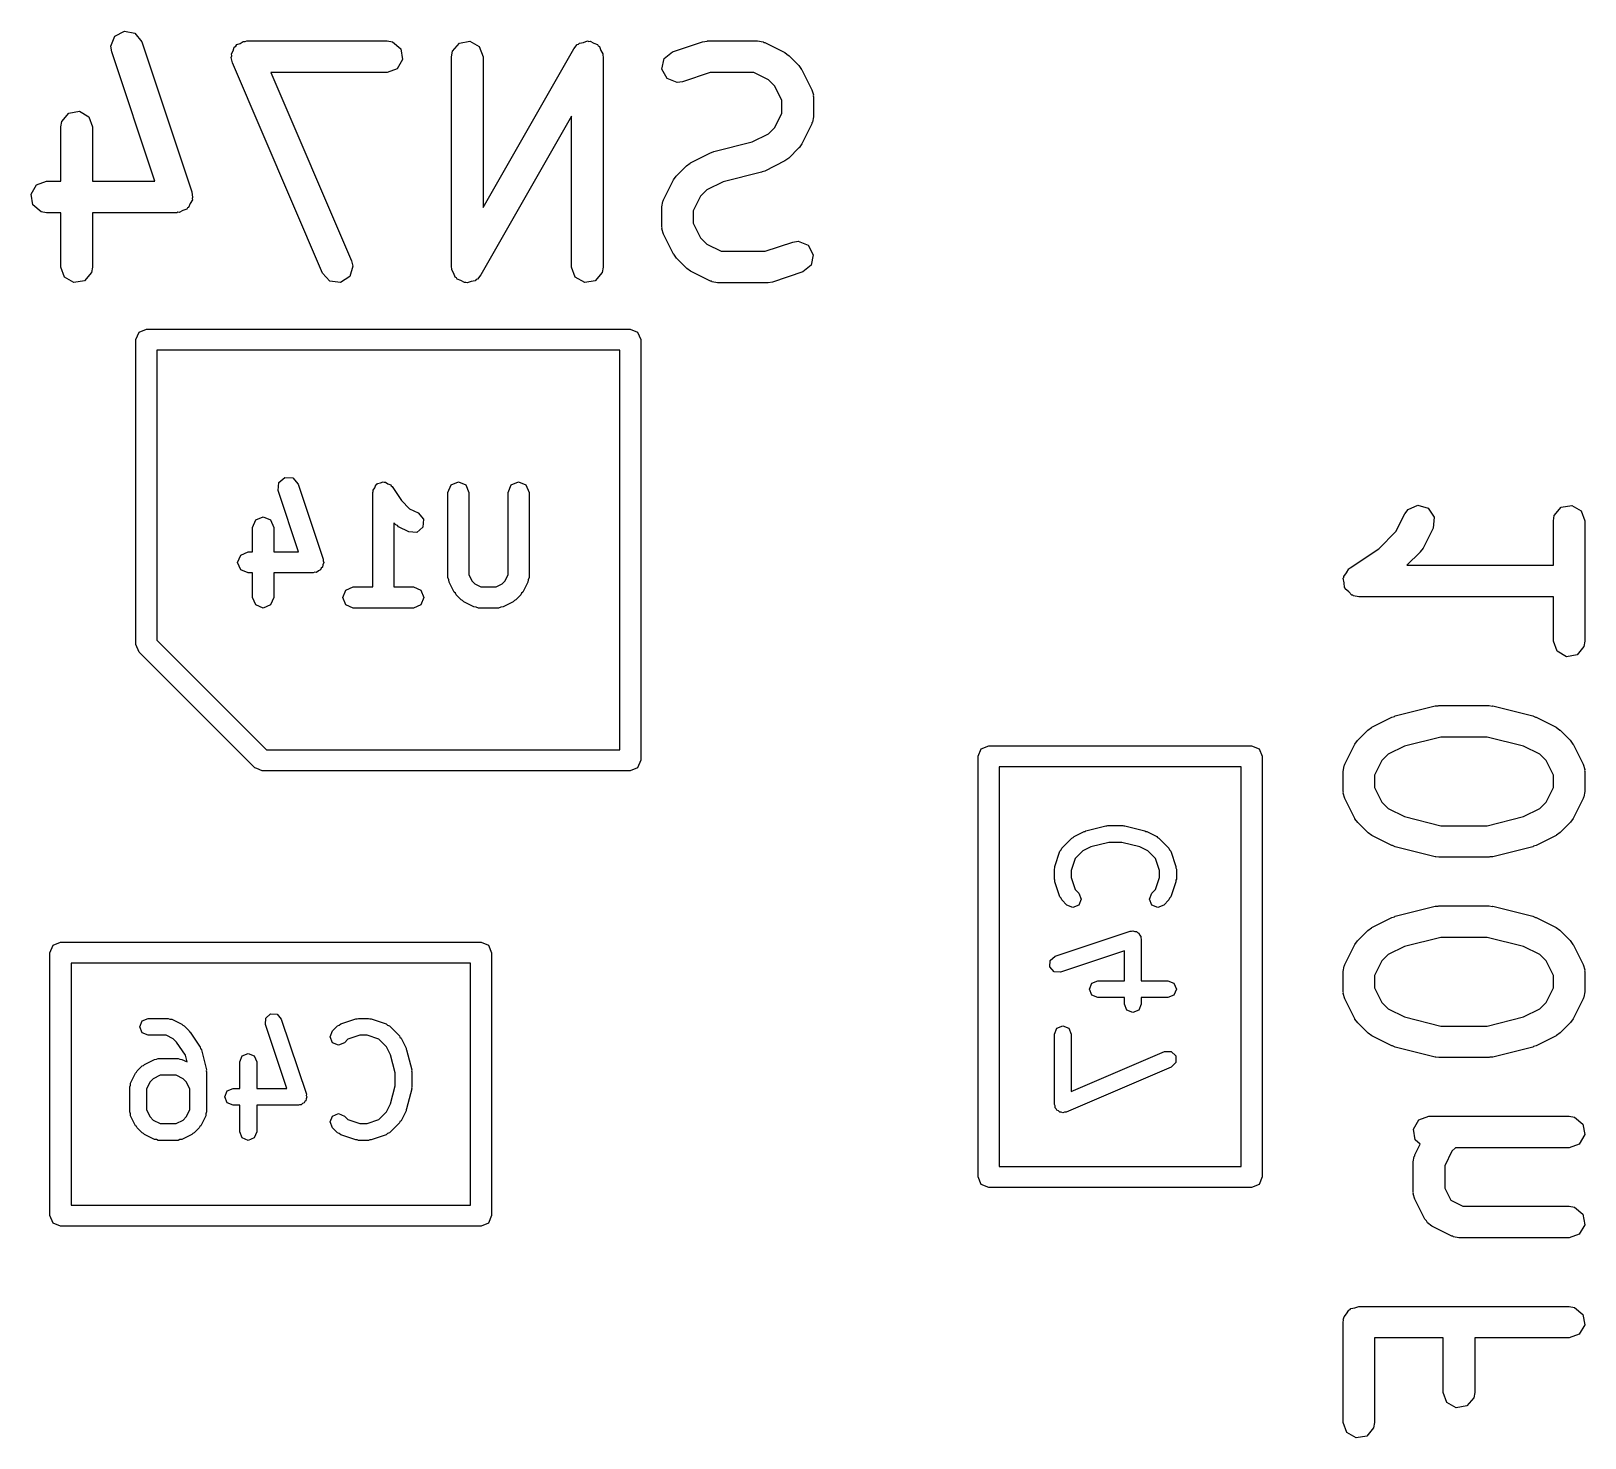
# Model space of a CAD drawing. Extents: x 0.04 to 2.99, y 0.2 to 2.17.
# Drawn here: x 0.4071 to 0.698, y 0.8188 to 1.0821 of the extents above; entities that cross this region are included whole.
import ezdxf

# ---------------------------------------------------------------- set-up
doc = ezdxf.new("R2010")
doc.units = 0
doc.header["$MEASUREMENT"] = 0
doc.layers.add('BLACK', color=7, linetype='CONTINUOUS')

msp = doc.modelspace()

# ---------------------------------------------------------------- linework, layer by layer
at = {"layer": 'BLACK', "linetype": 'CONTINUOUS'}
for p, q in [((0.422818, 1.08116), (0.424594, 1.08212)), ((0.424594, 1.08212), (0.426573, 1.08171)), ((0.422076, 1.07928), (0.422818, 1.08116)), ((0.422226, 1.07826), (0.422076, 1.07928)), ((0.426573, 1.08171), (0.427829, 1.08013)), ((0.427829, 1.08013), (0.437202, 1.05201)), ((0.44516, 1.07909), (0.445452, 1.07928)), ((0.445452, 1.07928), (0.445627, 1.07958)), ((0.445627, 1.07958), (0.446274, 1.07982)), ((0.446274, 1.07982), (0.44685, 1.0802)), ((0.44685, 1.0802), (0.447197, 1.08016)), ((0.447197, 1.08016), (0.447525, 1.08027)), ((0.447525, 1.08027), (0.473771, 1.08027)), ((0.473771, 1.08027), (0.474781, 1.0801)), ((0.474781, 1.0801), (0.476328, 1.0788)), ((0.485995, 1.07833), (0.487293, 1.07988)), ((0.487293, 1.07988), (0.489282, 1.08023)), ((0.489282, 1.08023), (0.491031, 1.07922)), ((0.491031, 1.07922), (0.491722, 1.07732)), ((0.508703, 1.07879), (0.509359, 1.07958)), ((0.509359, 1.07958), (0.509615, 1.07967)), ((0.509615, 1.07967), (0.50979, 1.07988)), ((0.50979, 1.07988), (0.51054, 1.08001)), ((0.51054, 1.08001), (0.511253, 1.08027)), ((0.511253, 1.08027), (0.51151, 1.08018)), ((0.51151, 1.08018), (0.511779, 1.08023)), ((0.511779, 1.08023), (0.512438, 1.07985)), ((0.512438, 1.07985), (0.513154, 1.07959)), ((0.513154, 1.07959), (0.513292, 1.07936)), ((0.513292, 1.07936), (0.513529, 1.07922)), ((0.513529, 1.07922), (0.513789, 1.07851)), ((0.527206, 1.07825), (0.53283, 1.08012)), ((0.53283, 1.08012), (0.533703, 1.08025)), ((0.533703, 1.08025), (0.533764, 1.08027)), ((0.533764, 1.08027), (0.543138, 1.08027)), ((0.543138, 1.08027), (0.544148, 1.0801)), ((0.544148, 1.0801), (0.544283, 1.07998)), ((0.544283, 1.07998), (0.544458, 1.07996)), ((0.544458, 1.07996), (0.548208, 1.07809)), ((0.430304, 1.05403), (0.422226, 1.07826)), ((0.444576, 1.07716), (0.444677, 1.07749)), ((0.444811, 1.07616), (0.444576, 1.07716)), ((0.444617, 1.07783), (0.444961, 1.07843)), ((0.444677, 1.07749), (0.444617, 1.07783)), ((0.444961, 1.07843), (0.44516, 1.07909)), ((0.476679, 1.07681), (0.475669, 1.07506)), ((0.476328, 1.0788), (0.476679, 1.07681)), ((0.485817, 1.07732), (0.485995, 1.07833)), ((0.485817, 1.03795), (0.485817, 1.07732)), ((0.491722, 1.04907), (0.508703, 1.07879)), ((0.491722, 1.07732), (0.491722, 1.04907)), ((0.513789, 1.07851), (0.514172, 1.07785)), ((0.514172, 1.07785), (0.514126, 1.07758)), ((0.514126, 1.07758), (0.514219, 1.07732)), ((0.514219, 1.07732), (0.514219, 1.03795)), ((0.525219, 1.07501), (0.525624, 1.07699)), ((0.525624, 1.07699), (0.527206, 1.07825)), ((0.548208, 1.07809), (0.548917, 1.07756)), ((0.548917, 1.07756), (0.548975, 1.07754)), ((0.548975, 1.07754), (0.55085, 1.07566)), ((0.461683, 1.03679), (0.444811, 1.07616)), ((0.473771, 1.07437), (0.452003, 1.07437)), ((0.452003, 1.07437), (0.467111, 1.03912)), ((0.475669, 1.07506), (0.473771, 1.07437)), ((0.52618, 1.07324), (0.525219, 1.07501)), ((0.534243, 1.07437), (0.529073, 1.07265)), ((0.542441, 1.07437), (0.534243, 1.07437)), ((0.545138, 1.07302), (0.542441, 1.07437)), ((0.55085, 1.07566), (0.551356, 1.07494)), ((0.551356, 1.07494), (0.551403, 1.07489)), ((0.551403, 1.07489), (0.553278, 1.07114)), ((0.528059, 1.0725), (0.52618, 1.07324)), ((0.529073, 1.07265), (0.528059, 1.0725)), ((0.546335, 1.07182), (0.545138, 1.07302)), ((0.547684, 1.06913), (0.546335, 1.07182)), ((0.553278, 1.07114), (0.55357, 1.07016)), ((0.547684, 1.06677), (0.547684, 1.06913)), ((0.55357, 1.07016), (0.553529, 1.06999)), ((0.553529, 1.06999), (0.553589, 1.06982)), ((0.553589, 1.06982), (0.553589, 1.06607)), ((0.412701, 1.0642), (0.412879, 1.06521)), ((0.412879, 1.06521), (0.414177, 1.06676)), ((0.414177, 1.06676), (0.416166, 1.06711)), ((0.416166, 1.06711), (0.417915, 1.0661)), ((0.417915, 1.0661), (0.418606, 1.0642)), ((0.508314, 1.0662), (0.491333, 1.03649)), ((0.508314, 1.03795), (0.508314, 1.0662)), ((0.546335, 1.06407), (0.547684, 1.06677)), ((0.553278, 1.06475), (0.551403, 1.061)), ((0.553298, 1.06493), (0.553278, 1.06475)), ((0.553411, 1.06506), (0.553298, 1.06493)), ((0.553589, 1.06607), (0.553411, 1.06506)), ((0.412701, 1.05403), (0.412701, 1.0642)), ((0.418606, 1.0642), (0.418606, 1.05403)), ((0.542107, 1.06136), (0.545138, 1.06288)), ((0.545138, 1.06288), (0.546335, 1.06407)), ((0.530569, 1.05747), (0.534318, 1.05934)), ((0.534318, 1.05934), (0.534806, 1.05949)), ((0.534806, 1.05949), (0.534922, 1.05956)), ((0.534922, 1.05956), (0.542107, 1.06136)), ((0.55085, 1.06024), (0.548975, 1.05836)), ((0.550877, 1.06029), (0.55085, 1.06024)), ((0.551403, 1.061), (0.550877, 1.06029)), ((0.527926, 1.05504), (0.529801, 1.05691)), ((0.529801, 1.05691), (0.530524, 1.05742)), ((0.530524, 1.05742), (0.530569, 1.05747)), ((0.544458, 1.05593), (0.54397, 1.05579)), ((0.548208, 1.05781), (0.544458, 1.05593)), ((0.548252, 1.05786), (0.548208, 1.05781)), ((0.548975, 1.05836), (0.548252, 1.05786)), ((0.407121, 1.05159), (0.408131, 1.05334)), ((0.408131, 1.05334), (0.410029, 1.05403)), ((0.410029, 1.05403), (0.412701, 1.05403)), ((0.418606, 1.05403), (0.430304, 1.05403)), ((0.525498, 1.05052), (0.527373, 1.05427)), ((0.527373, 1.05427), (0.527899, 1.05498)), ((0.527899, 1.05498), (0.527926, 1.05504)), ((0.536669, 1.05391), (0.533638, 1.0524)), ((0.543854, 1.05571), (0.536669, 1.05391)), ((0.54397, 1.05579), (0.543854, 1.05571)), ((0.407472, 1.0496), (0.407121, 1.05159)), ((0.437309, 1.05056), (0.436906, 1.04987)), ((0.437202, 1.05201), (0.437353, 1.05099)), ((0.437353, 1.05099), (0.43727, 1.05078)), ((0.43727, 1.05078), (0.437309, 1.05056)), ((0.525187, 1.0492), (0.525365, 1.05021)), ((0.525365, 1.05021), (0.525478, 1.05035)), ((0.525478, 1.05035), (0.525498, 1.05052)), ((0.532441, 1.0512), (0.531092, 1.0485)), ((0.533638, 1.0524), (0.532441, 1.0512)), ((0.409019, 1.0483), (0.407472, 1.0496)), ((0.410029, 1.04812), (0.409019, 1.0483)), ((0.412701, 1.04812), (0.410029, 1.04812)), ((0.412701, 1.03795), (0.412701, 1.04812)), ((0.434401, 1.04812), (0.418606, 1.04812)), ((0.418606, 1.04812), (0.418606, 1.03795)), ((0.434613, 1.0482), (0.434401, 1.04812)), ((0.434834, 1.04815), (0.434613, 1.0482)), ((0.435542, 1.04854), (0.434834, 1.04815)), ((0.436299, 1.04881), (0.435542, 1.04854)), ((0.436412, 1.04901), (0.436299, 1.04881)), ((0.43661, 1.04912), (0.436412, 1.04901)), ((0.436906, 1.04987), (0.43661, 1.04912)), ((0.525187, 1.04545), (0.525187, 1.0492)), ((0.531092, 1.0485), (0.531092, 1.04615)), ((0.525247, 1.04529), (0.525187, 1.04545)), ((0.525206, 1.04511), (0.525247, 1.04529)), ((0.525498, 1.04413), (0.525206, 1.04511)), ((0.531092, 1.04615), (0.532441, 1.04345)), ((0.527373, 1.04038), (0.525498, 1.04413)), ((0.532441, 1.04345), (0.533638, 1.04225)), ((0.533638, 1.04225), (0.536336, 1.0409)), ((0.544533, 1.0409), (0.549703, 1.04263)), ((0.549703, 1.04263), (0.550717, 1.04278)), ((0.550717, 1.04278), (0.552596, 1.04204)), ((0.552596, 1.04204), (0.553557, 1.04026)), ((0.467111, 1.03912), (0.467346, 1.03812)), ((0.52742, 1.04034), (0.527373, 1.04038)), ((0.527926, 1.03961), (0.52742, 1.04034)), ((0.529801, 1.03774), (0.527926, 1.03961)), ((0.536336, 1.0409), (0.544533, 1.0409)), ((0.553557, 1.04026), (0.553153, 1.03828)), ((0.413392, 1.03605), (0.412701, 1.03795)), ((0.415141, 1.03504), (0.413392, 1.03605)), ((0.418428, 1.03694), (0.41713, 1.03539)), ((0.418606, 1.03795), (0.418428, 1.03694)), ((0.463066, 1.03532), (0.461683, 1.03679)), ((0.466762, 1.03618), (0.465072, 1.03508)), ((0.467346, 1.03812), (0.466762, 1.03618)), ((0.48591, 1.0377), (0.485817, 1.03795)), ((0.485864, 1.03743), (0.48591, 1.0377)), ((0.486247, 1.03677), (0.485864, 1.03743)), ((0.486507, 1.03605), (0.486247, 1.03677)), ((0.486744, 1.03592), (0.486507, 1.03605)), ((0.486881, 1.03568), (0.486744, 1.03592)), ((0.487598, 1.03542), (0.486881, 1.03568)), ((0.490421, 1.0356), (0.490246, 1.03539)), ((0.490677, 1.0357), (0.490421, 1.0356)), ((0.491333, 1.03649), (0.490677, 1.0357)), ((0.509005, 1.03605), (0.508314, 1.03795)), ((0.510754, 1.03504), (0.509005, 1.03605)), ((0.514041, 1.03694), (0.512743, 1.03539)), ((0.514219, 1.03795), (0.514041, 1.03694)), ((0.529859, 1.03771), (0.529801, 1.03774)), ((0.530569, 1.03719), (0.529859, 1.03771)), ((0.534318, 1.03531), (0.530569, 1.03719)), ((0.55157, 1.03703), (0.545946, 1.03515)), ((0.553153, 1.03828), (0.55157, 1.03703)), ((0.41713, 1.03539), (0.415141, 1.03504)), ((0.465072, 1.03508), (0.463066, 1.03532)), ((0.488257, 1.03504), (0.487598, 1.03542)), ((0.488526, 1.03509), (0.488257, 1.03504)), ((0.488783, 1.035), (0.488526, 1.03509)), ((0.489496, 1.03526), (0.488783, 1.035)), ((0.490246, 1.03539), (0.489496, 1.03526)), ((0.512743, 1.03539), (0.510754, 1.03504)), ((0.534493, 1.03529), (0.534318, 1.03531)), ((0.534629, 1.03518), (0.534493, 1.03529)), ((0.535639, 1.035), (0.534629, 1.03518)), ((0.545012, 1.035), (0.535639, 1.035)), ((0.545073, 1.03502), (0.545012, 1.035)), ((0.545946, 1.03515), (0.545073, 1.03502)), ((0.426756, 1.02437), (0.427332, 1.02576)), ((0.426756, 0.967283), (0.426756, 1.02437)), ((0.427332, 1.02576), (0.428724, 1.02634)), ((0.428724, 1.02634), (0.519276, 1.02634)), ((0.519276, 1.02634), (0.520668, 1.02576)), ((0.520668, 1.02576), (0.521244, 1.02437)), ((0.521244, 1.02437), (0.521244, 0.94563)), ((0.430693, 1.0224), (0.430693, 0.968099)), ((0.517307, 1.0224), (0.430693, 1.0224)), ((0.517307, 0.947598), (0.517307, 1.0224)), ((0.453492, 0.997601), (0.45463, 0.998588)), ((0.45463, 0.998588), (0.456133, 0.998481)), ((0.456133, 0.998481), (0.45712, 0.997343)), ((0.472533, 0.997532), (0.473063, 0.997752)), ((0.473063, 0.997752), (0.47325, 0.997674)), ((0.485731, 0.997175), (0.487123, 0.997752)), ((0.487123, 0.997752), (0.488515, 0.997175)), ((0.49698, 0.997175), (0.498372, 0.997752)), ((0.498372, 0.997752), (0.499764, 0.997175)), ((0.453385, 0.996098), (0.453492, 0.997601)), ((0.457208, 0.984628), (0.453385, 0.996098)), ((0.45712, 0.997343), (0.461807, 0.983282)), ((0.471094, 0.995783), (0.471172, 0.99597)), ((0.471094, 0.978067), (0.471094, 0.995783)), ((0.471132, 0.996169), (0.471451, 0.996646)), ((0.471172, 0.99597), (0.471132, 0.996169)), ((0.471451, 0.996646), (0.471671, 0.997175)), ((0.471671, 0.997175), (0.471858, 0.997253)), ((0.471858, 0.997253), (0.471971, 0.997421)), ((0.471971, 0.997421), (0.472533, 0.997532)), ((0.47325, 0.997674), (0.473449, 0.997713)), ((0.473449, 0.997713), (0.473925, 0.997394)), ((0.473925, 0.997394), (0.474454, 0.997175)), ((0.474454, 0.997175), (0.474532, 0.996988)), ((0.474532, 0.996988), (0.4747, 0.996875)), ((0.4747, 0.996875), (0.476467, 0.994225)), ((0.485155, 0.995783), (0.485731, 0.997175)), ((0.485155, 0.979848), (0.485155, 0.995783)), ((0.488515, 0.997175), (0.489092, 0.995783)), ((0.489092, 0.995783), (0.489092, 0.980312)), ((0.496403, 0.995783), (0.49698, 0.997175)), ((0.496403, 0.980312), (0.496403, 0.995783)), ((0.499764, 0.997175), (0.50034, 0.995783)), ((0.50034, 0.995783), (0.50034, 0.979848)), ((0.476467, 0.994225), (0.477978, 0.992714)), ((0.477978, 0.992714), (0.479567, 0.99192)), ((0.479567, 0.99192), (0.480554, 0.990781)), ((0.664285, 0.991748), (0.664896, 0.992571)), ((0.664896, 0.992571), (0.66675, 0.993375)), ((0.66675, 0.993375), (0.668686, 0.992799)), ((0.668686, 0.992799), (0.669798, 0.991113)), ((0.692273, 0.991437), (0.693572, 0.992984)), ((0.693572, 0.992984), (0.695561, 0.993335)), ((0.695561, 0.993335), (0.69731, 0.992325)), ((0.69731, 0.992325), (0.698001, 0.990427)), ((0.448597, 0.989221), (0.449173, 0.990613)), ((0.448597, 0.984628), (0.448597, 0.989221)), ((0.449173, 0.990613), (0.450565, 0.99119)), ((0.450565, 0.99119), (0.451957, 0.990613)), ((0.451957, 0.990613), (0.452534, 0.989221)), ((0.452534, 0.989221), (0.452534, 0.984628)), ((0.47542, 0.989704), (0.475031, 0.990093)), ((0.475031, 0.990093), (0.475031, 0.978067)), ((0.475719, 0.98958), (0.47542, 0.989704)), ((0.475932, 0.989335), (0.475719, 0.98958)), ((0.477806, 0.988398), (0.475932, 0.989335)), ((0.480448, 0.989279), (0.479309, 0.988291)), ((0.480554, 0.990781), (0.480448, 0.989279)), ((0.662625, 0.988427), (0.664285, 0.991748)), ((0.669568, 0.989107), (0.667693, 0.985357)), ((0.669798, 0.991113), (0.669568, 0.989107)), ((0.692095, 0.990427), (0.692273, 0.991437)), ((0.692095, 0.982131), (0.692095, 0.990427)), ((0.698001, 0.990427), (0.698001, 0.96793)), ((0.479309, 0.988291), (0.477806, 0.988398)), ((0.659421, 0.985223), (0.662625, 0.988427)), ((0.445785, 0.98266), (0.446361, 0.984052)), ((0.446361, 0.984052), (0.447753, 0.984628)), ((0.447753, 0.984628), (0.448597, 0.984628)), ((0.452534, 0.984628), (0.457208, 0.984628)), ((0.461807, 0.983282), (0.461784, 0.982959)), ((0.65404, 0.981635), (0.659421, 0.985223)), ((0.66714, 0.98459), (0.664681, 0.982131)), ((0.667167, 0.984648), (0.66714, 0.98459)), ((0.667693, 0.985357), (0.667167, 0.984648)), ((0.446361, 0.981268), (0.445785, 0.98266)), ((0.447753, 0.980691), (0.446361, 0.981268)), ((0.448597, 0.980691), (0.447753, 0.980691)), ((0.448597, 0.976098), (0.448597, 0.980691)), ((0.459939, 0.980691), (0.452534, 0.980691)), ((0.452534, 0.980691), (0.452534, 0.976098)), ((0.460238, 0.980815), (0.459939, 0.980691)), ((0.460562, 0.980792), (0.460238, 0.980815)), ((0.460908, 0.981093), (0.460562, 0.980792)), ((0.461331, 0.981268), (0.460908, 0.981093)), ((0.461455, 0.981567), (0.461331, 0.981268)), ((0.4617, 0.981779), (0.461455, 0.981567)), ((0.461732, 0.982236), (0.4617, 0.981779)), ((0.461908, 0.98266), (0.461732, 0.982236)), ((0.461784, 0.982959), (0.461908, 0.98266)), ((0.489092, 0.980312), (0.489679, 0.979139)), ((0.495817, 0.979139), (0.496403, 0.980312)), ((0.652844, 0.980008), (0.653351, 0.980698)), ((0.653351, 0.980698), (0.65378, 0.98144)), ((0.65378, 0.98144), (0.653939, 0.981499)), ((0.653939, 0.981499), (0.65404, 0.981635)), ((0.664681, 0.982131), (0.692095, 0.982131)), ((0.46547, 0.976098), (0.466046, 0.97749)), ((0.466046, 0.97749), (0.467438, 0.978067)), ((0.467438, 0.978067), (0.471094, 0.978067)), ((0.475031, 0.978067), (0.478687, 0.978067)), ((0.478687, 0.978067), (0.480079, 0.97749)), ((0.480079, 0.97749), (0.480655, 0.976098)), ((0.48533, 0.979424), (0.485155, 0.979848)), ((0.485363, 0.978967), (0.48533, 0.979424)), ((0.4863, 0.977093), (0.485363, 0.978967)), ((0.489679, 0.979139), (0.490164, 0.978653)), ((0.490164, 0.978653), (0.491338, 0.978067)), ((0.491338, 0.978067), (0.494158, 0.978067)), ((0.494158, 0.978067), (0.495331, 0.978653)), ((0.495331, 0.978653), (0.495817, 0.979139)), ((0.500133, 0.978967), (0.499195, 0.977092)), ((0.500165, 0.979424), (0.500133, 0.978967)), ((0.50034, 0.979848), (0.500165, 0.979424)), ((0.65277, 0.979691), (0.652855, 0.979838)), ((0.652919, 0.978847), (0.65277, 0.979691)), ((0.652855, 0.979838), (0.652844, 0.980008)), ((0.652974, 0.977992), (0.652919, 0.978847)), ((0.653091, 0.977869), (0.652974, 0.977992)), ((0.653121, 0.977702), (0.653091, 0.977869)), ((0.653777, 0.977151), (0.653121, 0.977702)), ((0.449173, 0.974706), (0.448597, 0.976098)), ((0.450565, 0.97413), (0.449173, 0.974706)), ((0.451957, 0.974706), (0.450565, 0.97413)), ((0.452534, 0.976098), (0.451957, 0.974706)), ((0.466046, 0.974706), (0.46547, 0.976098)), ((0.467438, 0.97413), (0.466046, 0.974706)), ((0.480079, 0.974706), (0.478687, 0.97413)), ((0.480655, 0.976098), (0.480079, 0.974706)), ((0.486545, 0.97688), (0.4863, 0.977093)), ((0.486669, 0.976581), (0.486545, 0.97688)), ((0.487606, 0.975644), (0.486669, 0.976581)), ((0.487905, 0.97552), (0.487606, 0.975644)), ((0.488118, 0.975275), (0.487905, 0.97552)), ((0.489993, 0.974337), (0.488118, 0.975275)), ((0.497377, 0.975275), (0.495503, 0.974337)), ((0.49759, 0.97552), (0.497377, 0.975275)), ((0.497889, 0.975644), (0.49759, 0.97552)), ((0.498826, 0.976581), (0.497889, 0.975644)), ((0.49895, 0.97688), (0.498826, 0.976581)), ((0.499195, 0.977092), (0.49895, 0.97688)), ((0.654369, 0.976532), (0.653777, 0.977151)), ((0.654538, 0.976513), (0.654369, 0.976532)), ((0.654668, 0.976404), (0.654538, 0.976513)), ((0.655678, 0.976226), (0.654668, 0.976404)), ((0.692095, 0.976226), (0.655678, 0.976226)), ((0.692095, 0.96793), (0.692095, 0.976226)), ((0.473063, 0.97413), (0.467438, 0.97413)), ((0.478687, 0.97413), (0.473063, 0.97413)), ((0.490449, 0.974305), (0.489993, 0.974337)), ((0.490873, 0.97413), (0.490449, 0.974305)), ((0.494622, 0.97413), (0.490873, 0.97413)), ((0.495046, 0.974305), (0.494622, 0.97413)), ((0.495503, 0.974337), (0.495046, 0.974305)), ((0.427332, 0.965892), (0.426756, 0.967283)), ((0.448986, 0.944238), (0.427332, 0.965892)), ((0.430693, 0.968099), (0.451193, 0.947598)), ((0.692786, 0.966032), (0.692095, 0.96793)), ((0.694535, 0.965022), (0.692786, 0.966032)), ((0.697823, 0.96692), (0.696524, 0.965373)), ((0.698001, 0.96793), (0.697823, 0.96692)), ((0.696524, 0.965373), (0.694535, 0.965022)), ((0.662461, 0.953922), (0.66996, 0.955796)), ((0.66996, 0.955796), (0.670548, 0.955838)), ((0.670548, 0.955838), (0.670676, 0.955885)), ((0.670676, 0.955885), (0.68005, 0.955885)), ((0.68005, 0.955885), (0.68063, 0.955782)), ((0.68063, 0.955782), (0.680766, 0.955796)), ((0.680766, 0.955796), (0.688265, 0.953922)), ((0.655465, 0.949395), (0.65734, 0.95127)), ((0.65734, 0.95127), (0.658063, 0.951776)), ((0.658063, 0.951776), (0.658107, 0.951823)), ((0.658107, 0.951823), (0.661856, 0.953698)), ((0.661856, 0.953698), (0.662345, 0.953843)), ((0.662345, 0.953843), (0.662461, 0.953922)), ((0.688265, 0.953922), (0.68873, 0.953714)), ((0.68873, 0.953714), (0.688869, 0.953698)), ((0.688869, 0.953698), (0.692619, 0.951823)), ((0.692619, 0.951823), (0.693328, 0.951297)), ((0.693328, 0.951297), (0.693386, 0.95127)), ((0.693386, 0.95127), (0.695261, 0.949395)), ((0.585002, 0.947762), (0.586394, 0.948339)), ((0.586394, 0.948339), (0.635606, 0.948339)), ((0.635606, 0.948339), (0.636998, 0.947762)), ((0.653037, 0.944878), (0.654912, 0.948628)), ((0.654912, 0.948628), (0.655438, 0.949337)), ((0.655438, 0.949337), (0.655465, 0.949395)), ((0.664208, 0.948271), (0.661177, 0.946756)), ((0.67104, 0.949979), (0.664208, 0.948271)), ((0.679686, 0.949979), (0.67104, 0.949979)), ((0.686518, 0.948271), (0.679686, 0.949979)), ((0.689549, 0.946756), (0.686518, 0.948271)), ((0.695261, 0.949395), (0.695767, 0.948672)), ((0.695767, 0.948672), (0.695814, 0.948628)), ((0.695814, 0.948628), (0.697689, 0.944878)), ((0.451193, 0.947598), (0.517307, 0.947598)), ((0.521244, 0.94563), (0.520668, 0.944238)), ((0.584425, 0.94637), (0.585002, 0.947762)), ((0.584425, 0.86763), (0.584425, 0.94637)), ((0.636998, 0.947762), (0.637575, 0.94637)), ((0.637575, 0.94637), (0.637575, 0.86763)), ((0.659979, 0.945558), (0.658631, 0.942861)), ((0.661177, 0.946756), (0.659979, 0.945558)), ((0.690746, 0.945558), (0.689549, 0.946756)), ((0.692095, 0.942861), (0.690746, 0.945558)), ((0.449394, 0.944069), (0.448986, 0.944238)), ((0.450378, 0.943661), (0.449394, 0.944069)), ((0.519276, 0.943661), (0.450378, 0.943661)), ((0.520668, 0.944238), (0.519276, 0.943661)), ((0.588362, 0.944402), (0.588362, 0.869598)), ((0.633638, 0.944402), (0.588362, 0.944402)), ((0.633638, 0.869598), (0.633638, 0.944402)), ((0.652725, 0.943558), (0.652903, 0.944568)), ((0.652725, 0.939808), (0.652725, 0.943558)), ((0.652903, 0.944568), (0.653017, 0.944703)), ((0.653017, 0.944703), (0.653037, 0.944878)), ((0.658631, 0.942861), (0.658631, 0.940505)), ((0.692095, 0.940505), (0.692095, 0.942861)), ((0.697689, 0.944878), (0.697981, 0.943896)), ((0.697981, 0.943896), (0.69794, 0.943724)), ((0.69794, 0.943724), (0.698001, 0.943558)), ((0.698001, 0.943558), (0.698001, 0.939808)), ((0.652786, 0.939643), (0.652725, 0.939808)), ((0.652745, 0.939471), (0.652786, 0.939643)), ((0.658631, 0.940505), (0.659979, 0.937808)), ((0.690746, 0.937808), (0.692095, 0.940505)), ((0.698001, 0.939808), (0.697823, 0.938799)), ((0.653037, 0.938488), (0.652745, 0.939471)), ((0.654912, 0.934738), (0.653037, 0.938488)), ((0.659979, 0.937808), (0.661177, 0.936611)), ((0.689549, 0.936611), (0.690746, 0.937808)), ((0.697689, 0.938488), (0.695814, 0.934738)), ((0.697709, 0.938663), (0.697689, 0.938488)), ((0.697823, 0.938799), (0.697709, 0.938663)), ((0.654958, 0.934694), (0.654912, 0.934738)), ((0.655465, 0.933971), (0.654958, 0.934694)), ((0.65734, 0.932096), (0.655465, 0.933971)), ((0.661177, 0.936611), (0.664208, 0.935095)), ((0.664208, 0.935095), (0.67104, 0.933387)), ((0.679686, 0.933387), (0.686518, 0.935095)), ((0.686518, 0.935095), (0.689549, 0.936611)), ((0.695261, 0.933971), (0.693386, 0.932096)), ((0.695288, 0.934029), (0.695261, 0.933971)), ((0.695814, 0.934738), (0.695288, 0.934029)), ((0.600082, 0.929205), (0.601956, 0.931079)), ((0.601956, 0.931079), (0.602196, 0.931179)), ((0.602196, 0.931179), (0.602366, 0.931374)), ((0.602366, 0.931374), (0.60424, 0.932312)), ((0.60424, 0.932312), (0.604419, 0.932325)), ((0.604419, 0.932325), (0.604563, 0.932431)), ((0.604563, 0.932431), (0.608312, 0.933368)), ((0.608312, 0.933368), (0.60851, 0.933339)), ((0.60851, 0.933339), (0.608694, 0.933415)), ((0.608694, 0.933415), (0.611506, 0.933415)), ((0.611506, 0.933415), (0.611691, 0.933339)), ((0.611691, 0.933339), (0.611888, 0.933368)), ((0.611888, 0.933368), (0.615638, 0.932431)), ((0.615638, 0.932431), (0.615782, 0.932325)), ((0.615782, 0.932325), (0.61596, 0.932312)), ((0.61596, 0.932312), (0.617835, 0.931374)), ((0.617835, 0.931374), (0.618005, 0.931179)), ((0.618005, 0.931179), (0.618244, 0.931079)), ((0.618244, 0.931079), (0.620119, 0.929205)), ((0.657398, 0.932069), (0.65734, 0.932096)), ((0.658107, 0.931543), (0.657398, 0.932069)), ((0.661856, 0.929668), (0.658107, 0.931543)), ((0.67104, 0.933387), (0.679686, 0.933387)), ((0.692619, 0.931543), (0.688869, 0.929668)), ((0.692663, 0.93159), (0.692619, 0.931543)), ((0.693386, 0.932096), (0.692663, 0.93159)), ((0.598764, 0.925777), (0.599701, 0.928589)), ((0.599701, 0.928589), (0.599941, 0.928866)), ((0.599941, 0.928866), (0.600082, 0.929205)), ((0.604003, 0.928672), (0.602572, 0.92724)), ((0.605494, 0.929417), (0.604003, 0.928672)), ((0.608888, 0.930266), (0.605494, 0.929417)), ((0.611313, 0.930266), (0.608888, 0.930266)), ((0.614706, 0.929417), (0.611313, 0.930266)), ((0.616198, 0.928672), (0.614706, 0.929417)), ((0.617629, 0.92724), (0.616198, 0.928672)), ((0.620119, 0.929205), (0.620259, 0.928866)), ((0.620259, 0.928866), (0.620499, 0.928589)), ((0.620499, 0.928589), (0.621437, 0.925777)), ((0.661995, 0.929652), (0.661856, 0.929668)), ((0.662461, 0.929445), (0.661995, 0.929652)), ((0.66996, 0.92757), (0.662461, 0.929445)), ((0.688265, 0.929445), (0.680766, 0.92757)), ((0.688381, 0.929523), (0.688265, 0.929445)), ((0.688869, 0.929668), (0.688381, 0.929523)), ((0.598683, 0.925279), (0.598782, 0.925518)), ((0.598683, 0.923404), (0.598683, 0.925279)), ((0.598782, 0.925518), (0.598764, 0.925777)), ((0.602572, 0.92724), (0.601833, 0.925023)), ((0.601833, 0.925023), (0.601833, 0.92366)), ((0.618368, 0.925024), (0.617629, 0.92724)), ((0.618368, 0.92366), (0.618368, 0.925024)), ((0.621437, 0.925777), (0.621419, 0.925518)), ((0.621419, 0.925518), (0.621518, 0.925279)), ((0.621518, 0.925279), (0.621518, 0.923404)), ((0.670096, 0.927584), (0.66996, 0.92757)), ((0.670676, 0.927482), (0.670096, 0.927584)), ((0.68005, 0.927482), (0.670676, 0.927482)), ((0.680178, 0.927529), (0.68005, 0.927482)), ((0.680766, 0.92757), (0.680178, 0.927529)), ((0.598782, 0.923165), (0.598683, 0.923404)), ((0.598764, 0.922906), (0.598782, 0.923165)), ((0.599701, 0.920094), (0.598764, 0.922906)), ((0.601833, 0.92366), (0.602572, 0.921443)), ((0.617629, 0.921443), (0.618368, 0.92366)), ((0.621437, 0.922906), (0.620499, 0.920094)), ((0.621518, 0.923404), (0.621419, 0.923165)), ((0.621419, 0.923165), (0.621437, 0.922906)), ((0.599941, 0.919817), (0.599701, 0.920094)), ((0.600082, 0.919479), (0.599941, 0.919817)), ((0.601019, 0.918541), (0.600082, 0.919479)), ((0.602572, 0.921443), (0.603246, 0.920768)), ((0.603246, 0.920768), (0.603707, 0.919655)), ((0.603707, 0.919655), (0.603246, 0.918541)), ((0.616493, 0.919655), (0.616955, 0.920768)), ((0.616955, 0.918541), (0.616493, 0.919655)), ((0.616955, 0.920768), (0.617629, 0.921443)), ((0.620119, 0.919478), (0.619182, 0.918541)), ((0.620259, 0.919817), (0.620119, 0.919478)), ((0.620499, 0.920094), (0.620259, 0.919817)), ((0.602133, 0.91808), (0.601019, 0.918541)), ((0.603246, 0.918541), (0.602133, 0.91808)), ((0.618068, 0.91808), (0.616955, 0.918541)), ((0.619182, 0.918541), (0.618068, 0.91808)), ((0.661856, 0.916203), (0.662345, 0.916348)), ((0.662345, 0.916348), (0.662461, 0.916426)), ((0.662461, 0.916426), (0.66996, 0.918301)), ((0.66996, 0.918301), (0.670548, 0.918343)), ((0.670548, 0.918343), (0.670676, 0.918389)), ((0.670676, 0.918389), (0.68005, 0.918389)), ((0.68005, 0.918389), (0.68063, 0.918287)), ((0.68063, 0.918287), (0.680766, 0.918301)), ((0.680766, 0.918301), (0.688265, 0.916426)), ((0.688265, 0.916426), (0.68873, 0.916219)), ((0.598822, 0.908963), (0.612883, 0.91365)), ((0.612883, 0.91365), (0.613142, 0.913631)), ((0.613142, 0.913631), (0.613381, 0.91373)), ((0.613381, 0.91373), (0.61372, 0.91359)), ((0.61372, 0.91359), (0.614085, 0.913564)), ((0.614085, 0.913564), (0.614255, 0.913368)), ((0.614255, 0.913368), (0.614495, 0.913269)), ((0.655465, 0.9119), (0.65734, 0.913775)), ((0.65734, 0.913775), (0.658063, 0.914281)), ((0.658063, 0.914281), (0.658107, 0.914328)), ((0.658107, 0.914328), (0.661856, 0.916203)), ((0.68873, 0.916219), (0.688869, 0.916203)), ((0.688869, 0.916203), (0.692619, 0.914328)), ((0.692619, 0.914328), (0.693328, 0.913802)), ((0.693328, 0.913802), (0.693386, 0.913775)), ((0.693386, 0.913775), (0.695261, 0.9119)), ((0.410661, 0.909606), (0.411238, 0.910998)), ((0.411238, 0.910998), (0.41263, 0.911575)), ((0.41263, 0.911575), (0.49137, 0.911575)), ((0.49137, 0.911575), (0.492762, 0.910998)), ((0.492762, 0.910998), (0.493339, 0.909606)), ((0.614495, 0.913269), (0.614635, 0.912931)), ((0.614635, 0.912931), (0.614875, 0.912654)), ((0.614875, 0.912654), (0.614857, 0.912395)), ((0.614857, 0.912395), (0.614956, 0.912156)), ((0.614956, 0.912156), (0.614956, 0.904357)), ((0.653037, 0.907383), (0.654912, 0.911133)), ((0.654912, 0.911133), (0.655438, 0.911842)), ((0.655438, 0.911842), (0.655465, 0.9119)), ((0.664208, 0.910776), (0.661177, 0.90926)), ((0.67104, 0.912484), (0.664208, 0.910776)), ((0.679686, 0.912484), (0.67104, 0.912484)), ((0.686518, 0.910776), (0.679686, 0.912484)), ((0.689549, 0.90926), (0.686518, 0.910776)), ((0.695261, 0.9119), (0.695767, 0.911177)), ((0.695767, 0.911177), (0.695814, 0.911133)), ((0.695814, 0.911133), (0.697689, 0.907383)), ((0.410661, 0.860394), (0.410661, 0.909606)), ((0.414598, 0.907638), (0.414598, 0.862362)), ((0.489402, 0.907638), (0.414598, 0.907638)), ((0.489402, 0.862362), (0.489402, 0.907638)), ((0.493339, 0.909606), (0.493339, 0.860394)), ((0.597826, 0.906971), (0.597912, 0.908173)), ((0.597912, 0.908173), (0.598822, 0.908963)), ((0.611806, 0.909971), (0.599818, 0.905975)), ((0.611806, 0.904357), (0.611806, 0.909971)), ((0.659979, 0.908063), (0.658631, 0.905366)), ((0.661177, 0.90926), (0.659979, 0.908063)), ((0.690746, 0.908063), (0.689549, 0.90926)), ((0.692095, 0.905366), (0.690746, 0.908063)), ((0.598616, 0.90606), (0.597826, 0.906971)), ((0.599818, 0.905975), (0.598616, 0.90606)), ((0.652725, 0.906063), (0.652903, 0.907073)), ((0.652725, 0.902313), (0.652725, 0.906063)), ((0.652903, 0.907073), (0.653017, 0.907208)), ((0.653017, 0.907208), (0.653037, 0.907383)), ((0.658631, 0.905366), (0.658631, 0.90301)), ((0.692095, 0.90301), (0.692095, 0.905366)), ((0.697689, 0.907383), (0.697981, 0.9064)), ((0.697981, 0.9064), (0.69794, 0.906229)), ((0.69794, 0.906229), (0.698001, 0.906063)), ((0.698001, 0.906063), (0.698001, 0.902313)), ((0.605245, 0.902782), (0.605706, 0.903895)), ((0.605706, 0.901668), (0.605245, 0.902782)), ((0.605706, 0.903895), (0.60682, 0.904357)), ((0.60682, 0.904357), (0.611806, 0.904357)), ((0.614956, 0.904357), (0.619943, 0.904357)), ((0.619943, 0.904357), (0.621056, 0.903895)), ((0.621056, 0.903895), (0.621518, 0.902782)), ((0.621518, 0.902782), (0.621056, 0.901668)), ((0.652786, 0.902147), (0.652725, 0.902313)), ((0.652745, 0.901976), (0.652786, 0.902147)), ((0.653037, 0.900993), (0.652745, 0.901976)), ((0.658631, 0.90301), (0.659979, 0.900313)), ((0.690746, 0.900313), (0.692095, 0.90301)), ((0.698001, 0.902313), (0.697823, 0.901303)), ((0.60682, 0.901207), (0.605706, 0.901668)), ((0.611806, 0.901207), (0.60682, 0.901207)), ((0.611806, 0.89997), (0.611806, 0.901207)), ((0.612268, 0.898856), (0.611806, 0.89997)), ((0.613381, 0.898395), (0.612268, 0.898856)), ((0.614495, 0.898856), (0.613381, 0.898395)), ((0.614956, 0.89997), (0.614495, 0.898856)), ((0.619943, 0.901207), (0.614956, 0.901207)), ((0.614956, 0.901207), (0.614956, 0.89997)), ((0.621056, 0.901668), (0.619943, 0.901207)), ((0.654912, 0.897243), (0.653037, 0.900993)), ((0.659979, 0.900313), (0.661177, 0.899116)), ((0.661177, 0.899116), (0.664208, 0.8976)), ((0.686518, 0.8976), (0.689549, 0.899116)), ((0.689549, 0.899116), (0.690746, 0.900313)), ((0.697689, 0.900993), (0.695814, 0.897243)), ((0.697709, 0.901168), (0.697689, 0.900993)), ((0.697823, 0.901303), (0.697709, 0.901168)), ((0.427459, 0.895742), (0.427921, 0.896856)), ((0.427921, 0.896856), (0.429034, 0.897317)), ((0.429034, 0.897317), (0.432784, 0.897317)), ((0.432784, 0.897317), (0.433122, 0.897177)), ((0.433122, 0.897177), (0.433488, 0.897151)), ((0.433488, 0.897151), (0.435363, 0.896213)), ((0.435363, 0.896213), (0.435532, 0.896018)), ((0.435532, 0.896018), (0.435772, 0.895918)), ((0.435772, 0.895918), (0.436709, 0.894981)), ((0.450975, 0.896182), (0.45106, 0.897384)), ((0.454971, 0.884194), (0.450975, 0.896182)), ((0.45106, 0.897384), (0.451971, 0.898174)), ((0.451971, 0.898174), (0.453173, 0.898088)), ((0.453173, 0.898088), (0.453963, 0.897178)), ((0.453963, 0.897178), (0.45865, 0.883117)), ((0.463541, 0.894981), (0.464478, 0.895918)), ((0.464478, 0.895918), (0.464817, 0.896059)), ((0.464817, 0.896059), (0.465094, 0.896299)), ((0.465094, 0.896299), (0.467906, 0.897236)), ((0.467906, 0.897236), (0.468165, 0.897218)), ((0.468165, 0.897218), (0.468404, 0.897317)), ((0.468404, 0.897317), (0.470279, 0.897317)), ((0.470279, 0.897317), (0.470518, 0.897218)), ((0.470518, 0.897218), (0.470777, 0.897236)), ((0.470777, 0.897236), (0.473589, 0.896299)), ((0.473589, 0.896299), (0.473866, 0.896059)), ((0.473866, 0.896059), (0.474205, 0.895918)), ((0.474205, 0.895918), (0.476079, 0.894044)), ((0.599144, 0.895459), (0.600258, 0.89592)), ((0.600258, 0.89592), (0.601371, 0.895459)), ((0.654958, 0.897199), (0.654912, 0.897243)), ((0.655465, 0.896476), (0.654958, 0.897199)), ((0.65734, 0.894601), (0.655465, 0.896476)), ((0.664208, 0.8976), (0.67104, 0.895892)), ((0.679686, 0.895892), (0.686518, 0.8976)), ((0.695261, 0.896476), (0.693386, 0.894601)), ((0.695288, 0.896534), (0.695261, 0.896476)), ((0.695814, 0.897243), (0.695288, 0.896534)), ((0.427921, 0.894629), (0.427459, 0.895742)), ((0.429034, 0.894167), (0.427921, 0.894629)), ((0.432412, 0.894167), (0.429034, 0.894167)), ((0.433726, 0.893511), (0.432412, 0.894167)), ((0.434372, 0.892864), (0.433726, 0.893511)), ((0.436709, 0.894981), (0.436771, 0.894831)), ((0.436771, 0.894831), (0.436906, 0.894741)), ((0.436906, 0.894741), (0.438781, 0.891929)), ((0.46308, 0.893867), (0.463541, 0.894981)), ((0.463541, 0.892754), (0.46308, 0.893867)), ((0.466443, 0.893428), (0.465768, 0.892754)), ((0.46866, 0.894167), (0.466443, 0.893428)), ((0.470023, 0.894167), (0.46866, 0.894167)), ((0.47224, 0.893428), (0.470023, 0.894167)), ((0.473672, 0.891997), (0.47224, 0.893428)), ((0.476079, 0.894044), (0.476179, 0.893804)), ((0.476179, 0.893804), (0.476374, 0.893634)), ((0.476374, 0.893634), (0.477312, 0.89176)), ((0.598683, 0.894345), (0.599144, 0.895459)), ((0.598683, 0.881222), (0.598683, 0.894345)), ((0.601371, 0.895459), (0.601833, 0.894345)), ((0.601833, 0.894345), (0.601833, 0.88361)), ((0.657398, 0.894574), (0.65734, 0.894601)), ((0.658107, 0.894048), (0.657398, 0.894574)), ((0.661856, 0.892173), (0.658107, 0.894048)), ((0.67104, 0.895892), (0.679686, 0.895892)), ((0.692619, 0.894048), (0.688869, 0.892173)), ((0.692663, 0.894095), (0.692619, 0.894048)), ((0.693386, 0.894601), (0.692663, 0.894095)), ((0.436009, 0.890409), (0.434372, 0.892864)), ((0.436317, 0.889174), (0.436009, 0.890409)), ((0.438781, 0.891929), (0.438834, 0.891659)), ((0.438834, 0.891659), (0.438998, 0.891437)), ((0.438998, 0.891437), (0.439936, 0.887688)), ((0.446207, 0.88918), (0.446668, 0.890294)), ((0.446668, 0.890294), (0.447782, 0.890755)), ((0.447782, 0.890755), (0.448895, 0.890294)), ((0.448895, 0.890294), (0.449357, 0.88918)), ((0.464655, 0.892293), (0.463541, 0.892754)), ((0.465768, 0.892754), (0.464655, 0.892293)), ((0.474417, 0.890506), (0.473672, 0.891997)), ((0.475266, 0.887112), (0.474417, 0.890506)), ((0.477312, 0.89176), (0.477324, 0.891581)), ((0.477324, 0.891581), (0.477431, 0.891437)), ((0.477431, 0.891437), (0.478368, 0.887688)), ((0.601833, 0.88361), (0.619323, 0.891106)), ((0.619323, 0.891106), (0.620528, 0.891121)), ((0.620528, 0.891121), (0.62139, 0.890279)), ((0.62139, 0.890279), (0.621405, 0.889074)), ((0.661995, 0.892157), (0.661856, 0.892173)), ((0.662461, 0.891949), (0.661995, 0.892157)), ((0.66996, 0.890075), (0.662461, 0.891949)), ((0.688265, 0.891949), (0.680766, 0.890075)), ((0.688381, 0.892028), (0.688265, 0.891949)), ((0.688869, 0.892173), (0.688381, 0.892028)), ((0.426688, 0.887073), (0.426884, 0.887242)), ((0.426884, 0.887242), (0.426983, 0.887482)), ((0.426983, 0.887482), (0.427921, 0.888419)), ((0.427921, 0.888419), (0.42816, 0.888518)), ((0.42816, 0.888518), (0.42833, 0.888714)), ((0.42833, 0.888714), (0.430205, 0.889652)), ((0.430205, 0.889652), (0.43057, 0.889678)), ((0.43057, 0.889678), (0.430909, 0.889818)), ((0.430909, 0.889818), (0.434658, 0.889818)), ((0.434658, 0.889818), (0.434997, 0.889678)), ((0.434997, 0.889678), (0.435363, 0.889652)), ((0.435363, 0.889652), (0.436317, 0.889174)), ((0.439936, 0.887688), (0.439906, 0.88749)), ((0.439906, 0.88749), (0.439983, 0.887306)), ((0.439983, 0.887306), (0.439983, 0.879807)), ((0.446207, 0.884194), (0.446207, 0.88918)), ((0.449357, 0.88918), (0.449357, 0.884194)), ((0.478368, 0.887688), (0.478339, 0.88749)), ((0.478339, 0.88749), (0.478415, 0.887306)), ((0.478415, 0.887306), (0.478415, 0.884494)), ((0.620563, 0.888211), (0.600878, 0.879775)), ((0.621405, 0.889074), (0.620563, 0.888211)), ((0.670096, 0.890089), (0.66996, 0.890075)), ((0.670676, 0.889987), (0.670096, 0.890089)), ((0.68005, 0.889987), (0.670676, 0.889987)), ((0.680178, 0.890033), (0.68005, 0.889987)), ((0.680766, 0.890075), (0.680178, 0.890033)), ((0.425585, 0.884494), (0.425725, 0.884832)), ((0.425585, 0.879807), (0.425585, 0.884494)), ((0.425725, 0.884832), (0.425751, 0.885198)), ((0.425751, 0.885198), (0.426688, 0.887073)), ((0.429391, 0.885436), (0.428734, 0.884122)), ((0.429967, 0.886011), (0.429391, 0.885436)), ((0.431281, 0.886668), (0.429967, 0.886011)), ((0.434287, 0.886668), (0.431281, 0.886668)), ((0.4356, 0.886011), (0.434287, 0.886668)), ((0.436176, 0.885436), (0.4356, 0.886011)), ((0.436833, 0.884122), (0.436176, 0.885436)), ((0.474417, 0.881294), (0.475266, 0.884687)), ((0.475266, 0.884687), (0.475266, 0.887112)), ((0.478415, 0.884494), (0.478339, 0.884309)), ((0.478339, 0.884309), (0.478368, 0.884112)), ((0.428734, 0.884122), (0.428734, 0.880178)), ((0.436833, 0.880178), (0.436833, 0.884122)), ((0.443395, 0.882619), (0.443856, 0.883732)), ((0.443856, 0.881505), (0.443395, 0.882619)), ((0.443856, 0.883732), (0.44497, 0.884194)), ((0.44497, 0.881044), (0.443856, 0.881505)), ((0.44497, 0.884194), (0.446207, 0.884194)), ((0.449357, 0.884194), (0.454971, 0.884194)), ((0.458269, 0.881505), (0.457931, 0.881365)), ((0.458368, 0.881745), (0.458269, 0.881505)), ((0.458564, 0.881915), (0.458368, 0.881745)), ((0.45859, 0.88228), (0.458564, 0.881915)), ((0.45873, 0.882619), (0.45859, 0.88228)), ((0.45865, 0.883117), (0.458631, 0.882858)), ((0.458631, 0.882858), (0.45873, 0.882619)), ((0.478368, 0.884112), (0.477431, 0.880362)), ((0.425725, 0.879468), (0.425585, 0.879807)), ((0.425751, 0.879102), (0.425725, 0.879468)), ((0.426688, 0.877228), (0.425751, 0.879102)), ((0.428734, 0.880178), (0.429391, 0.878865)), ((0.429391, 0.878865), (0.429967, 0.878289)), ((0.4356, 0.878289), (0.436176, 0.878865)), ((0.436176, 0.878865), (0.436833, 0.880178)), ((0.439816, 0.879102), (0.438879, 0.877228)), ((0.439842, 0.879468), (0.439816, 0.879102)), ((0.439983, 0.879807), (0.439842, 0.879468)), ((0.446207, 0.881044), (0.44497, 0.881044)), ((0.446207, 0.876057), (0.446207, 0.881044)), ((0.457156, 0.881044), (0.449357, 0.881044)), ((0.449357, 0.881044), (0.449357, 0.876057)), ((0.457395, 0.881143), (0.457156, 0.881044)), ((0.457654, 0.881125), (0.457395, 0.881143)), ((0.457931, 0.881365), (0.457654, 0.881125)), ((0.46308, 0.877932), (0.463541, 0.879045)), ((0.463541, 0.879045), (0.464655, 0.879507)), ((0.464655, 0.879507), (0.465768, 0.879045)), ((0.465768, 0.879045), (0.466443, 0.878371)), ((0.47224, 0.878371), (0.473672, 0.879802)), ((0.473672, 0.879802), (0.474417, 0.881294)), ((0.477312, 0.88004), (0.476374, 0.878165)), ((0.477324, 0.880218), (0.477312, 0.88004)), ((0.477431, 0.880362), (0.477324, 0.880218)), ((0.598806, 0.880924), (0.598683, 0.881222)), ((0.59881, 0.880602), (0.598806, 0.880924)), ((0.599028, 0.880389), (0.59881, 0.880602)), ((0.599144, 0.880108), (0.599028, 0.880389)), ((0.599442, 0.879985), (0.599144, 0.880108)), ((0.599673, 0.87976), (0.599442, 0.879985)), ((0.599977, 0.879764), (0.599673, 0.87976)), ((0.600258, 0.879647), (0.599977, 0.879764)), ((0.600556, 0.879771), (0.600258, 0.879647)), ((0.600878, 0.879775), (0.600556, 0.879771)), ((0.666903, 0.878328), (0.668801, 0.879019)), ((0.668801, 0.879019), (0.695048, 0.879019)), ((0.695048, 0.879019), (0.696058, 0.878841)), ((0.696058, 0.878841), (0.697605, 0.877543)), ((0.426884, 0.877058), (0.426688, 0.877228)), ((0.426983, 0.876818), (0.426884, 0.877058)), ((0.427921, 0.875881), (0.426983, 0.876818)), ((0.42816, 0.875782), (0.427921, 0.875881)), ((0.42833, 0.875586), (0.42816, 0.875782)), ((0.430205, 0.874649), (0.42833, 0.875586)), ((0.429967, 0.878289), (0.431281, 0.877632)), ((0.431281, 0.877632), (0.434287, 0.877632)), ((0.434287, 0.877632), (0.4356, 0.878289)), ((0.437237, 0.875586), (0.435363, 0.874649)), ((0.437407, 0.875782), (0.437237, 0.875586)), ((0.437647, 0.875881), (0.437407, 0.875782)), ((0.438584, 0.876818), (0.437647, 0.875881)), ((0.438683, 0.877058), (0.438584, 0.876818)), ((0.438879, 0.877228), (0.438683, 0.877058)), ((0.446668, 0.874944), (0.446207, 0.876057)), ((0.449357, 0.876057), (0.448895, 0.874944)), ((0.463541, 0.876818), (0.46308, 0.877932)), ((0.464478, 0.875881), (0.463541, 0.876818)), ((0.464817, 0.875741), (0.464478, 0.875881)), ((0.465094, 0.875501), (0.464817, 0.875741)), ((0.466443, 0.878371), (0.46866, 0.877632)), ((0.46866, 0.877632), (0.470023, 0.877632)), ((0.470023, 0.877632), (0.47224, 0.878371)), ((0.473866, 0.875741), (0.473589, 0.875501)), ((0.474205, 0.875881), (0.473866, 0.875741)), ((0.476079, 0.877756), (0.474205, 0.875881)), ((0.476179, 0.877995), (0.476079, 0.877756)), ((0.476374, 0.878165), (0.476179, 0.877995)), ((0.665893, 0.876579), (0.666903, 0.878328)), ((0.666244, 0.87459), (0.665893, 0.876579)), ((0.697956, 0.875554), (0.696946, 0.873804)), ((0.697605, 0.877543), (0.697956, 0.875554)), ((0.43057, 0.874623), (0.430205, 0.874649)), ((0.430909, 0.874482), (0.43057, 0.874623)), ((0.434658, 0.874482), (0.430909, 0.874482)), ((0.434997, 0.874623), (0.434658, 0.874482)), ((0.435363, 0.874649), (0.434997, 0.874623)), ((0.447782, 0.874482), (0.446668, 0.874944)), ((0.448895, 0.874944), (0.447782, 0.874482)), ((0.467906, 0.874563), (0.465094, 0.875501)), ((0.468165, 0.874581), (0.467906, 0.874563)), ((0.468404, 0.874482), (0.468165, 0.874581)), ((0.470279, 0.874482), (0.468404, 0.874482)), ((0.470518, 0.874582), (0.470279, 0.874482)), ((0.470777, 0.874563), (0.470518, 0.874582)), ((0.473589, 0.875501), (0.470777, 0.874563)), ((0.66616, 0.871763), (0.667181, 0.873804)), ((0.667181, 0.873804), (0.666244, 0.87459)), ((0.673774, 0.873114), (0.673103, 0.872443)), ((0.695048, 0.873114), (0.673774, 0.873114)), ((0.696946, 0.873804), (0.695048, 0.873114)), ((0.665849, 0.870442), (0.666027, 0.871452)), ((0.665849, 0.864818), (0.665849, 0.870442)), ((0.666027, 0.871452), (0.66614, 0.871587)), ((0.66614, 0.871587), (0.66616, 0.871763)), ((0.673103, 0.872443), (0.671754, 0.869745)), ((0.671754, 0.869745), (0.671754, 0.865515)), ((0.585002, 0.866238), (0.584425, 0.86763)), ((0.588362, 0.869598), (0.633638, 0.869598)), ((0.637575, 0.86763), (0.636998, 0.866238)), ((0.586394, 0.865661), (0.585002, 0.866238)), ((0.635606, 0.865661), (0.586394, 0.865661)), ((0.636998, 0.866238), (0.635606, 0.865661)), ((0.665909, 0.864652), (0.665849, 0.864818)), ((0.665868, 0.86448), (0.665909, 0.864652)), ((0.66616, 0.863497), (0.665868, 0.86448)), ((0.671754, 0.865515), (0.672877, 0.863269)), ((0.414598, 0.862362), (0.489402, 0.862362)), ((0.668035, 0.859748), (0.66616, 0.863497)), ((0.672877, 0.863269), (0.675123, 0.862146)), ((0.675123, 0.862146), (0.695048, 0.862146)), ((0.695048, 0.862146), (0.696058, 0.861968)), ((0.696058, 0.861968), (0.697605, 0.86067)), ((0.411238, 0.859002), (0.410661, 0.860394)), ((0.41263, 0.858425), (0.411238, 0.859002)), ((0.49137, 0.858425), (0.41263, 0.858425)), ((0.492762, 0.859002), (0.49137, 0.858425)), ((0.493339, 0.860394), (0.492762, 0.859002)), ((0.668356, 0.859444), (0.668035, 0.859748)), ((0.668532, 0.859038), (0.668356, 0.859444)), ((0.669356, 0.858427), (0.668532, 0.859038)), ((0.673105, 0.856552), (0.669356, 0.858427)), ((0.697956, 0.858681), (0.696946, 0.856932)), ((0.697605, 0.86067), (0.697956, 0.858681)), ((0.67328, 0.856532), (0.673105, 0.856552)), ((0.673416, 0.856419), (0.67328, 0.856532)), ((0.674426, 0.856241), (0.673416, 0.856419)), ((0.695048, 0.856241), (0.674426, 0.856241)), ((0.696946, 0.856932), (0.695048, 0.856241)), ((0.652725, 0.840446), (0.652793, 0.840829)), ((0.65277, 0.840959), (0.652836, 0.841072)), ((0.652793, 0.840829), (0.65277, 0.840959)), ((0.652836, 0.841072), (0.652903, 0.841456)), ((0.652903, 0.841456), (0.653396, 0.842043)), ((0.653396, 0.842043), (0.65378, 0.842708)), ((0.65378, 0.842708), (0.65403, 0.842799)), ((0.65403, 0.842799), (0.654202, 0.843003)), ((0.654202, 0.843003), (0.654957, 0.843136)), ((0.654957, 0.843136), (0.655678, 0.843399)), ((0.655678, 0.843399), (0.695048, 0.843399)), ((0.695048, 0.843399), (0.696058, 0.843221)), ((0.696058, 0.843221), (0.697605, 0.841922)), ((0.697605, 0.841922), (0.697956, 0.839933)), ((0.652725, 0.821698), (0.652725, 0.840446)), ((0.696946, 0.838184), (0.695048, 0.837493)), ((0.697956, 0.839933), (0.696946, 0.838184)), ((0.671473, 0.837493), (0.658631, 0.837493)), ((0.658631, 0.837493), (0.658631, 0.821698)), ((0.671473, 0.827322), (0.671473, 0.837493)), ((0.695048, 0.837493), (0.677378, 0.837493)), ((0.677378, 0.837493), (0.677378, 0.827322)), ((0.672164, 0.825424), (0.671473, 0.827322)), ((0.6772, 0.826313), (0.675902, 0.824765)), ((0.677378, 0.827322), (0.6772, 0.826313)), ((0.673913, 0.824415), (0.672164, 0.825424)), ((0.675902, 0.824765), (0.673913, 0.824415)), ((0.653416, 0.8198), (0.652725, 0.821698)), ((0.658453, 0.820688), (0.657154, 0.819141)), ((0.658631, 0.821698), (0.658453, 0.820688)), ((0.655165, 0.81879), (0.653416, 0.8198)), ((0.657154, 0.819141), (0.655165, 0.81879))]:
    msp.add_line(p, q, dxfattribs=at)

doc.saveas('drawing.dxf')
